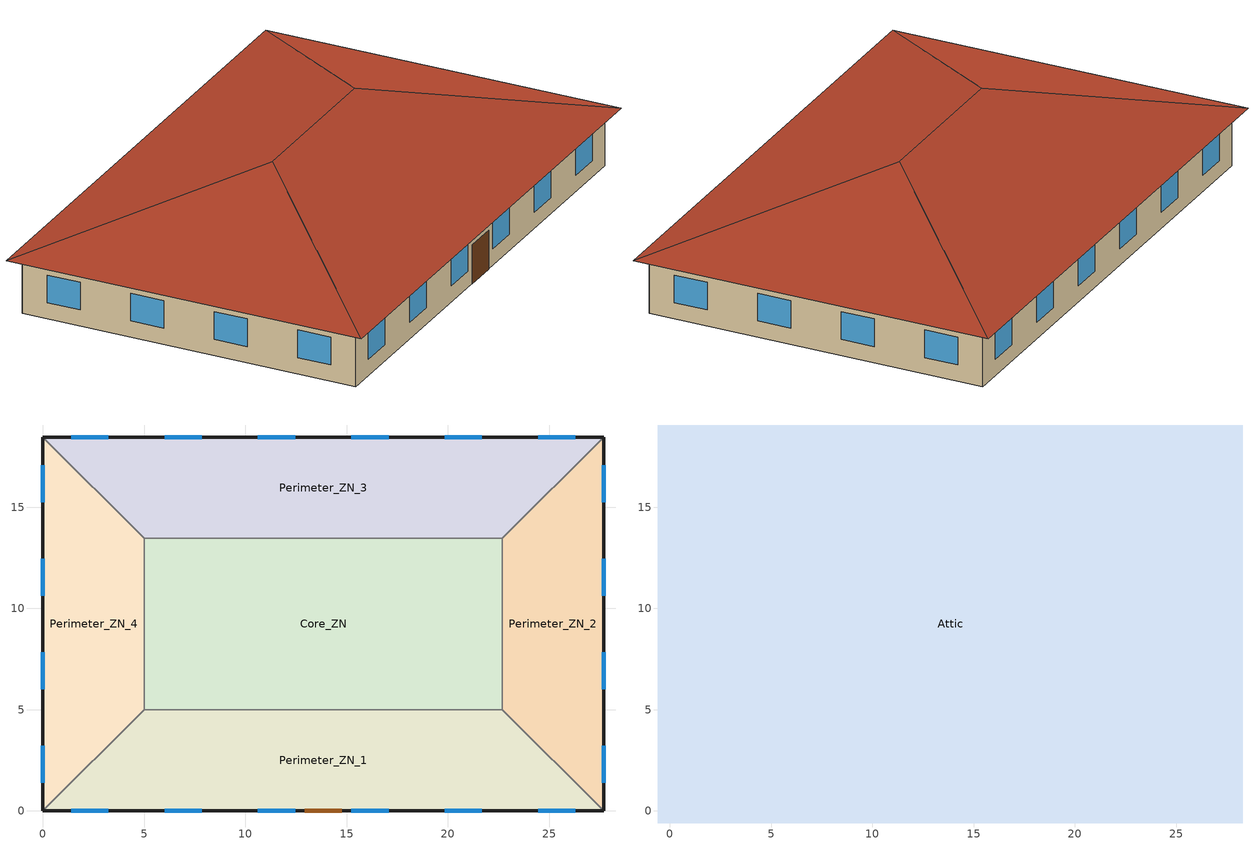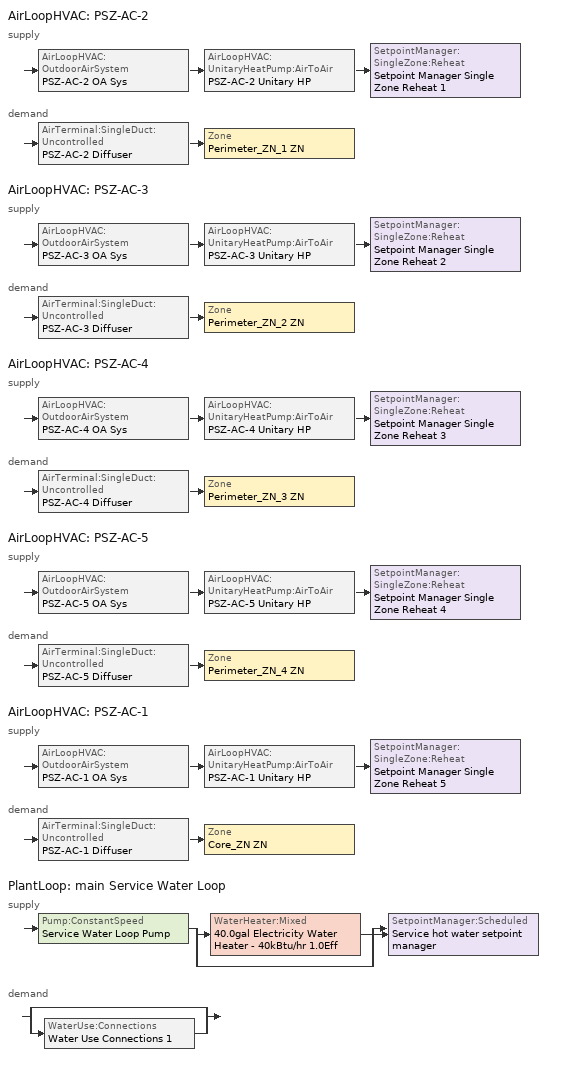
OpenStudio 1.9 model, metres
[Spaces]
Perimeter_ZN_1
 floor ground: 22.69,5 27.69,0 0,0 5,5 z0
 wall outside: 0,0 27.69,0 z0:3.05
 wall to Perimeter_ZN_4: 5,5 0,0 z0:3.05
 wall to Core_ZN: 22.69,5 5,5 z0:3.05
 wall to Perimeter_ZN_2: 27.69,0 22.69,5 z0:3.05
 window: 1.39,0 3.22,0 / 19.85,0 21.68,0 / 15.24,0 17.07,0 / 6.01,0 7.84,0 / 10.62,0 12.45,0 / 24.47,0 26.3,0 z0.9:2.42
 door: 12.93,0 14.76,0 z0:2.13
Perimeter_ZN_2
 floor ground: 27.69,18.46 27.69,0 22.69,5 22.69,13.46 z0
 wall outside: 27.69,0 27.69,18.46 z0:3.05
 wall to Perimeter_ZN_3: 27.69,18.46 22.69,13.46 z0:3.05
 wall to Core_ZN: 22.69,13.46 22.69,5 z0:3.05
 window: 27.69,1.39 27.69,3.22 / 27.69,10.62 27.69,12.45 / 27.69,15.24 27.69,17.07 / 27.69,6.01 27.69,7.84 z0.9:2.42
Perimeter_ZN_3
 floor ground: 27.69,18.46 22.69,13.46 5,13.46 0,18.46 z0
 wall outside: 27.69,18.46 0,18.46 z0:3.05
 wall to Core_ZN: 5,13.46 22.69,13.46 z0:3.05
 wall to Perimeter_ZN_4: 0,18.46 5,13.46 z0:3.05
 window: 21.68,18.46 19.85,18.46 / 7.84,18.46 6.01,18.46 / 17.07,18.46 15.24,18.46 / 12.45,18.46 10.62,18.46 / 26.3,18.46 24.47,18.46 / 3.22,18.46 1.39,18.46 z0.9:2.42
Perimeter_ZN_4
 floor ground: 0,18.46 5,13.46 5,5 0,0 z0
 wall outside: 0,18.46 0,0 z0:3.05
 wall to Core_ZN: 5,5 5,13.46 z0:3.05
 window: 0,3.22 0,1.39 / 0,12.45 0,10.62 / 0,7.84 0,6.01 / 0,17.07 0,15.24 z0.9:2.42
Core_ZN
 floor ground: 22.69,13.46 22.69,5 5,5 5,13.46 z0
Attic
 floor outside: 28.29,19.06 27.69,18.46 0,18.46 -0.6,19.06 z3.05; -0.6,19.06 0,18.46 0,0 -0.6,-0.6 z3.05; 28.29,19.06 28.29,-0.6 27.69,0 27.69,18.46 z3.05; 27.69,0 28.29,-0.6 -0.6,-0.6 0,0 z3.05
 floor to Perimeter_ZN_4: 0,18.46 5,13.46 5,5 0,0 z3.05
 floor to Perimeter_ZN_1: 22.69,5 27.69,0 0,0 5,5 z3.05
 floor to Perimeter_ZN_2: 27.69,18.46 27.69,0 22.69,5 22.69,13.46 z3.05
 floor to Core_ZN: 22.69,13.46 22.69,5 5,5 5,13.46 z3.05
 floor to Perimeter_ZN_3: 27.69,18.46 22.69,13.46 5,13.46 0,18.46 z3.05
 roof outside: 18.46,9.23,6.33 28.29,-0.6,3.05 28.29,19.06,3.05; 18.46,9.23,6.33 28.29,19.06,3.05 -0.6,19.06,3.05 9.23,9.23,6.33; 9.23,9.23,6.33 -0.6,-0.6,3.05 28.29,-0.6,3.05 18.46,9.23,6.33; 9.23,9.23,6.33 -0.6,19.06,3.05 -0.6,-0.6,3.05
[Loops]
AirLoopHVAC 'PSZ-AC-2'
 supply: AirLoopHVAC:OutdoorAirSystem 'PSZ-AC-2 OA Sys' > AirLoopHVAC:UnitaryHeatPump:AirToAir 'PSZ-AC-2 Unitary HP' > SetpointManager:SingleZone:Reheat 'Setpoint Manager Single Zone Reheat 1'
 demand: AirTerminal:SingleDuct:Uncontrolled 'PSZ-AC-2 Diffuser' > Zone 'Perimeter_ZN_1 ZN'
AirLoopHVAC 'PSZ-AC-3'
 supply: AirLoopHVAC:OutdoorAirSystem 'PSZ-AC-3 OA Sys' > AirLoopHVAC:UnitaryHeatPump:AirToAir 'PSZ-AC-3 Unitary HP' > SetpointManager:SingleZone:Reheat 'Setpoint Manager Single Zone Reheat 2'
 demand: AirTerminal:SingleDuct:Uncontrolled 'PSZ-AC-3 Diffuser' > Zone 'Perimeter_ZN_2 ZN'
AirLoopHVAC 'PSZ-AC-4'
 supply: AirLoopHVAC:OutdoorAirSystem 'PSZ-AC-4 OA Sys' > AirLoopHVAC:UnitaryHeatPump:AirToAir 'PSZ-AC-4 Unitary HP' > SetpointManager:SingleZone:Reheat 'Setpoint Manager Single Zone Reheat 3'
 demand: AirTerminal:SingleDuct:Uncontrolled 'PSZ-AC-4 Diffuser' > Zone 'Perimeter_ZN_3 ZN'
AirLoopHVAC 'PSZ-AC-5'
 supply: AirLoopHVAC:OutdoorAirSystem 'PSZ-AC-5 OA Sys' > AirLoopHVAC:UnitaryHeatPump:AirToAir 'PSZ-AC-5 Unitary HP' > SetpointManager:SingleZone:Reheat 'Setpoint Manager Single Zone Reheat 4'
 demand: AirTerminal:SingleDuct:Uncontrolled 'PSZ-AC-5 Diffuser' > Zone 'Perimeter_ZN_4 ZN'
AirLoopHVAC 'PSZ-AC-1'
 supply: AirLoopHVAC:OutdoorAirSystem 'PSZ-AC-1 OA Sys' > AirLoopHVAC:UnitaryHeatPump:AirToAir 'PSZ-AC-1 Unitary HP' > SetpointManager:SingleZone:Reheat 'Setpoint Manager Single Zone Reheat 5'
 demand: AirTerminal:SingleDuct:Uncontrolled 'PSZ-AC-1 Diffuser' > Zone 'Core_ZN ZN'
PlantLoop 'main Service Water Loop'
 supply: Pump:ConstantSpeed 'Service Water Loop Pump' > split
  | WaterHeater:Mixed '40.0gal Electricity Water Heater - 40kBtu/hr 1.0Eff'
  | bypass
  join > SetpointManager:Scheduled 'Service hot water setpoint manager'
 demand: split
  | bypass
  | WaterUse:Connections 'Water Use Connections 1'
[Site]
Houston Bush Intercontinental_TX_USA: Latitude {deg}=30; Longitude {deg}=-95.37; Time Zone {hr}=-6; Elevation {m}=29; Terrain=City
[Building]
90.1-2010-SmallOffice-ASHRAE 169-2006-2A created: 2015-08-18 13:45:00 -0600: North Axis {deg}=0; Default Construction Set=90.1-2010 - Office - ASHRAE 169-2006-2A
[Site:GroundTemperature:BuildingSurface]
20.38, 20.28, 20.43, 20.62, 20.85, 22.92, 23.46, 23.6, 23.62, 21.54, 20.98, 20.57
[Site:WaterMainsTemperature]
Calculation Method=Correlation; Annual Average Outdoor Air Temperature {C}=20.3167; Maximum Difference In Monthly Average Outdoor Air Temperatures {deltaC}=17.8
[SizingPeriod:DesignDay] Barometric Pressure {Pa}=100977; Sky Clearness=0; Rain Indicator=0; Snow Indicator=0; Day of Month=21; Daylight Saving Time Indicator=0; Humidity Indicating Type=Wetbulb; Dry-Bulb Temperature Range Modifier Type=DefaultMultipliers
Name | Maximum Dry-Bulb Temperature {C} | Daily Dry-Bulb Temperature Range {deltaC} | Humidity Indicating Conditions at Maximum Dry-Bulb {BasedOnField A3} | Wind Speed {m/s} | Wind Direction {deg} | Month | Day Type | Solar Model Indicator | ASHRAE Taub | ASHRAE Taud
Houston Bush Intercontinental Ann Htg 99.6% Condns DB | -1.6 | 0 | -1.6 | 2.8 | 0 | 1 | WinterDesignDay | ASHRAEClearSky
Houston Bush Intercontinental Ann Clg .4% Condns DB=>MWB | 36 | 10.1 | 24.8 | 3.5 | 170 | 7 | SummerDesignDay | ASHRAETau | 0.499 | 1.97
[ClimateZones]
Climate Zone Institution Name 1=ASHRAE; Climate Zone Document Name 1=ANSI/ASHRAE Standard 169; Climate Zone Document Year 1=2006; Climate Zone Institution Name 2=CEC; Climate Zone Document Name 2=California Climate Zone Descriptions; Climate Zone Document Year 2=1995
[Material:NoMass] Thermal Absorptance=0.9; Solar Absorptance=0.7
Name | Roughness | Thermal Resistance {m2-K/W} | Visible Absorptance
CP02 CARPET PAD | VeryRough | 0.21648 | 0.8
Typical Insulation R-6.78 | Smooth | 1.19347 | 0.7
Typical Carpet Pad | Smooth | 0.21648 | 0.8
Typical Insulation R-5.89 | Smooth | 1.03652 | 0.7
Typical Insulation R-19.72 | Smooth | 3.4722 | 0.7
Typical Insulation R-0.58 | Smooth | 0.101875 | 0.7
Typical Insulation | Smooth | 0.0282222 | 0.7
[Material]
Name | Roughness | Thickness {m} | Conductivity {W/m-K} | Density {kg/m3} | Specific Heat {J/kg-K} | Thermal Absorptance | Solar Absorptance | Visible Absorptance
100mm Normalweight concrete floor | MediumSmooth | 0.1016 | 2.31 | 2322 | 832
G01 13mm gypsum board | Smooth | 0.0127 | 0.16 | 800 | 1090 | 0.9 | 0.7 | 0.5
4 in. Normalweight Concrete Floor | MediumRough | 0.1016 | 2.31 | 2322 | 832 | 0.9 | 0.7 | 0.7
25mm Stucco | Smooth | 0.0254 | 0.72 | 1856 | 840 | 0.9 | 0.7 | 0.7
5/8 in. Gypsum Board | MediumSmooth | 0.0159 | 0.16 | 800 | 1090 | 0.9 | 0.7 | 0.7
Roof Membrane - Highly Reflective | VeryRough | 0.0095 | 0.16 | 1121.29 | 1460 | 0.75 | 0.45 | 0.7
Metal Roof Surface; F08 Metal surface | Smooth | 0.0008 | 45.28 | 7824 | 500 | 0.9 | 0.7 | 0.7
6 in. Normalweight Concrete Floor | MediumRough | 0.1524 | 2.31 | 2322 | 832 | 0.9 | 0.7 | 0.7
8 in. Concrete Block Basement Wall | MediumRough | 0.2032 | 1.326 | 1842 | 912 | 0.9 | 0.7 | 0.7
G05 25mm wood | MediumSmooth | 0.0254 | 0.15 | 608 | 1630 | 0.9 | 0.5 | 0.5
Std Wood 6inch | MediumSmooth | 0.15 | 0.12 | 540 | 1210 | 0.9 | 0.7 | 0.7
[Construction]
Typical Insulated Exterior Mass Floor R-9.35: Typical Insulation R-6.78, 4 in. Normalweight Concrete Floor, Typical Carpet Pad
Typical Insulated Steel Framed Exterior Wall R-8.06: 25mm Stucco, 5/8 in. Gypsum Board, Typical Insulation R-5.89, 5/8 in. Gypsum Board
Typical IEAD Roof - Highly Reflective R-20.83: Roof Membrane - Highly Reflective, Typical Insulation R-19.72, Metal Roof Surface
Typical Interior Floor: 100mm Normalweight concrete floor, CP02 CARPET PAD
Typical Interior Wall: G01 13mm gypsum board, G01 13mm gypsum board
Typical Interior Ceiling: CP02 CARPET PAD, 100mm Normalweight concrete floor
Typical Insulated Carpeted 6in Slab Floor: 6 in. Normalweight Concrete Floor, Typical Carpet Pad
Typical Insulated Basement Mass Wall: 8 in. Concrete Block Basement Wall
U 0.72 SHGC 0.25 Sgl Ref-B-M Tint 6mm: REF B TINT MID 6MM
Typical Insulated Metal Door R-1.43: F08 Metal surface, Typical Insulation R-0.58
Typical Overhead Door: Typical Insulation
U 1.98 SHGC 0.36 Sgl Ref-B-H Clr 6mm: REF B CLEAR HI 6MM
Typical Interior Window: Clear 3mm
Typical Interior Door; Typical Interior Partition: G05 25mm wood
InteriorFurnishings: Std Wood 6inch
[DefaultConstructionSet]
90.1-2010 - Office - ASHRAE 169-2006-2A: Default Exterior Surface Constructions=Default Surface Constructions 1; Default Interior Surface Constructions=Default Surface Constructions 2; Default Ground Contact Surface Constructions=Default Surface Constructions 3; Default Exterior SubSurface Constructions=Default Sub Surface Constructions 1; Default Interior SubSurface Constructions=Default Sub Surface Constructions 2; Interior Partition Construction=Typical Interior Partition
[DefaultSurfaceConstructions]
Name | Floor Construction | Wall Construction | Roof Ceiling Construction
Default Surface Constructions 1 | Typical Insulated Exterior Mass Floor R-9.35 | Typical Insulated Steel Framed Exterior Wall R-8.06 | Typical IEAD Roof - Highly Reflective R-20.83
Default Surface Constructions 2 | Typical Interior Floor | Typical Interior Wall | Typical Interior Ceiling
Default Surface Constructions 3 | Typical Insulated Carpeted 6in Slab Floor | Typical Insulated Basement Mass Wall
[DefaultSubSurfaceConstructions]
Name | Fixed Window Construction | Operable Window Construction | Door Construction | Overhead Door Construction | Skylight Construction | Tubular Daylight Dome Construction | Tubular Daylight Diffuser Construction
Default Sub Surface Constructions 1 | U 0.72 SHGC 0.25 Sgl Ref-B-M Tint 6mm | U 0.72 SHGC 0.25 Sgl Ref-B-M Tint 6mm | Typical Insulated Metal Door R-1.43 | Typical Overhead Door | U 1.98 SHGC 0.36 Sgl Ref-B-H Clr 6mm | Typical Interior Window | Typical Interior Window
Default Sub Surface Constructions 2 | Typical Interior Window | Typical Interior Window | Typical Interior Door
[WindowMaterial:Glazing] Optical Data Type=SpectralAverage; Infrared Transmittance at Normal Incidence=0; Front Side Infrared Hemispherical Emissivity=0.84; Conductivity {W/m-K}=0.9; Dirt Correction Factor for Solar and Visible Transmittance=1; Solar Diffusing=No
Name | Thickness {m} | Solar Transmittance at Normal Incidence | Front Side Solar Reflectance at Normal Incidence | Back Side Solar Reflectance at Normal Incidence | Visible Transmittance at Normal Incidence | Front Side Visible Reflectance at Normal Incidence | Back Side Visible Reflectance at Normal Incidence | Back Side Infrared Hemispherical Emissivity
REF B TINT MID 6MM | 0.006 | 0.1 | 0.11 | 0.41 | 0.13 | 0.1 | 0.32 | 0.45
REF B CLEAR HI 6MM | 0.006 | 0.24 | 0.16 | 0.32 | 0.3 | 0.16 | 0.29 | 0.6
Clear 3mm | 0.003 | 0.837 | 0.075 | 0.075 | 0.898 | 0.081 | 0.081 | 0.84
[Space]
Name | Space Type | Thermal Zone | Part of Total Floor Area
Perimeter_ZN_1 | 90.1-2010 - Office - WholeBuilding - Sm Office | Perimeter_ZN_1 ZN | Yes
Attic | 90.1-2010 - Office - Attic | Attic ZN | No
Perimeter_ZN_2 | 90.1-2010 - Office - WholeBuilding - Sm Office | Perimeter_ZN_2 ZN | Yes
Perimeter_ZN_3 | 90.1-2010 - Office - WholeBuilding - Sm Office | Perimeter_ZN_3 ZN | Yes
Perimeter_ZN_4 | 90.1-2010 - Office - WholeBuilding - Sm Office | Perimeter_ZN_4 ZN | Yes
Core_ZN | 90.1-2010 - Office - WholeBuilding - Sm Office | Core_ZN ZN | Yes
[SpaceType] Standards Building Type=Office
Name | Default Schedule Set | Design Specification Outdoor Air Object | Standards Space Type
90.1-2010 - Office - WholeBuilding - Sm Office | 90.1-2010 - Office - WholeBuilding - Sm Office Schedule Set | 90.1-2010 - Office - WholeBuilding - Sm Office Ventilation | WholeBuilding - Sm Office
90.1-2010 - Office - Attic | 90.1-2010 - Office - Attic Schedule Set | 90.1-2010 - Office - Attic Ventilation | Attic
[DefaultScheduleSet] Infiltration Schedule=OfficeMedium INFIL_SCH_PNNL
Name | Number of People Schedule | People Activity Level Schedule | Lighting Schedule | Electric Equipment Schedule
90.1-2010 - Office - WholeBuilding - Sm Office Schedule Set | OfficeSmall BLDG_OCC_SCH | OfficeSmall ACTIVITY_SCH | OfficeSmall BLDG_LIGHT_SCH | OfficeSmall BLDG_EQUIP_SCH
90.1-2010 - Office - Attic Schedule Set
[Lights:Definition]
90.1-2010 - Office - WholeBuilding - Sm Office Lights Definition: Design Level Calculation Method=Watts/Area; Watts per Space Floor Area {W/m2}=9.68752; Fraction Radiant=0.7; Fraction Visible=0.2; Return Air Fraction=0
[Lights]
90.1-2010 - Office - WholeBuilding - Sm Office Lights: Lights Definition=90.1-2010 - Office - WholeBuilding - Sm Office Lights Definition; Space or SpaceType=90.1-2010 - Office - WholeBuilding - Sm Office
[DesignSpecification:OutdoorAir] Outdoor Air Method=Sum
Name | Outdoor Air Flow per Floor Area {m3/s-m2}
90.1-2010 - Office - WholeBuilding - Sm Office Ventilation | 0.004318
90.1-2010 - Office - Attic Ventilation
[People:Definition]
90.1-2010 - Office - WholeBuilding - Sm Office People Definition: Number of People Calculation Method=People/Area; People per Space Floor Area {person/m2}=0.0602779; Fraction Radiant=0.3
[People]
90.1-2010 - Office - WholeBuilding - Sm Office People: People Definition=90.1-2010 - Office - WholeBuilding - Sm Office People Definition; Space or SpaceType=90.1-2010 - Office - WholeBuilding - Sm Office
[ElectricEquipment:Definition]
90.1-2010 - Office - WholeBuilding - Sm Office Electric Equipment Definition: Design Level Calculation Method=Watts/Area; Watts per Space Floor Area {W/m2}=6.78126; Fraction Latent=0; Fraction Radiant=0.5; Fraction Lost=0
[ElectricEquipment]
90.1-2010 - Office - WholeBuilding - Sm Office Electric Equipment: Electric Equipment Definition=90.1-2010 - Office - WholeBuilding - Sm Office Electric Equipment Definition; Space or SpaceType=90.1-2010 - Office - WholeBuilding - Sm Office
[ThermostatSetpoint:DualSetpoint]
Name | Heating Setpoint Temperature Schedule | Cooling Setpoint Temperature Schedule
90.1-2010 - Office - WholeBuilding - Sm Office Thermostat | OfficeSmall HTGSETP_SCH_NO_OPTIMUM | OfficeSmall CLGSETP_SCH_NO_OPTIMUM
90.1-2010 - Office - Attic Thermostat
[SpaceInfiltration:DesignFlowRate] Design Flow Rate Calculation Method=Flow/ExteriorArea; Flow per Exterior Surface Area {m3/s-m2}=0.000569573; Constant Term Coefficient=0; Temperature Term Coefficient=0; Velocity Term Coefficient=0.224; Velocity Squared Term Coefficient=0
Name | Space or SpaceType
Perimeter_ZN_1 Infiltration | Perimeter_ZN_1
Perimeter_ZN_2 Infiltration | Perimeter_ZN_2
Perimeter_ZN_3 Infiltration | Perimeter_ZN_3
Perimeter_ZN_4 Infiltration | Perimeter_ZN_4
[InternalMass:Definition]
Internal Mass Definition 1: Construction=InteriorFurnishings; Design Level Calculation Method=SurfaceArea/Area; Surface Area per Space Floor Area=2
[InternalMass] Internal Mass Definition=Internal Mass Definition 1
Name | Space or SpaceType
Perimeter_ZN_1 Mass | Perimeter_ZN_1
Perimeter_ZN_2 Mass | Perimeter_ZN_2
Perimeter_ZN_3 Mass | Perimeter_ZN_3
Perimeter_ZN_4 Mass | Perimeter_ZN_4
Core_ZN Mass | Core_ZN
[ThermalZone] Use Ideal Air Loads=No
Name | Thermostat
Perimeter_ZN_2 ZN; Core_ZN ZN; Perimeter_ZN_1 ZN; Perimeter_ZN_3 ZN; Perimeter_ZN_4 ZN | 90.1-2010 - Office - WholeBuilding - Sm Office Thermostat
Attic ZN | 90.1-2010 - Office - Attic Thermostat
[Sizing:Zone] Zone Heating Design Supply Air Temperature {C}=40; Zone Cooling Design Supply Air Humidity Ratio {kg-H2O/kg-air}=0.0085; Zone Heating Design Supply Air Humidity Ratio {kg-H2O/kg-air}=0.008; Cooling Design Air Flow Method=DesignDay; Heating Design Air Flow Method=DesignDay
Name | Zone Cooling Design Supply Air Temperature {C}
Perimeter_ZN_2 ZN; Core_ZN ZN; Perimeter_ZN_1 ZN; Perimeter_ZN_3 ZN; Perimeter_ZN_4 ZN | 12.8
Attic ZN | 14
[Zone equipment]
Perimeter_ZN_2 ZN: PSZ-AC-3 Diffuser
Core_ZN ZN: PSZ-AC-1 Diffuser, PTHP
Perimeter_ZN_1 ZN: PSZ-AC-2 Diffuser
Perimeter_ZN_3 ZN: PSZ-AC-4 Diffuser
Perimeter_ZN_4 ZN: PSZ-AC-5 Diffuser
[AirLoopHVAC] Availability Schedule=OfficeSmall HVACOperationSchd; Design Supply Air Flow Rate {m3/s}=AutoSize
Name | Availability Manager
PSZ-AC-2 | Availability Manager Night Cycle 1
PSZ-AC-3 | Availability Manager Night Cycle 2
PSZ-AC-4 | Availability Manager Night Cycle 3
PSZ-AC-5 | Availability Manager Night Cycle 4
PSZ-AC-1 | Availability Manager Night Cycle 5
[AvailabilityManager:NightCycle] Control Type=CycleOnAny
Availability Manager Night Cycle 1; Availability Manager Night Cycle 2; Availability Manager Night Cycle 3; Availability Manager Night Cycle 4; Availability Manager Night Cycle 5
[Sizing:System] Type of Load to Size On=Sensible; Design Outdoor Air Flow Rate {m3/s}=Autosize; Minimum System Air Flow Ratio=1; Preheat Design Temperature {C}=7; Preheat Design Humidity Ratio {kg-H2O/kg-Air}=0.008; Precool Design Temperature {C}=12.8; Precool Design Humidity Ratio {kg-H2O/kg-Air}=0.008; Central Cooling Design Supply Air Temperature {C}=12.8; Central Heating Design Supply Air Temperature {C}=40; Sizing Option=Coincident; 100% Outdoor Air in Cooling=No; 100% Outdoor Air in Heating=No; Central Cooling Design Supply Air Humidity Ratio {kg-H2O/kg-Air}=0.0085; Central Heating Design Supply Air Humidity Ratio {kg-H2O/kg-Air}=0.008; Cooling Design Air Flow Method=DesignDay; Cooling Design Air Flow Rate {m3/s}=0; Heating Design Air Flow Method=DesignDay; Heating Design Air Flow Rate {m3/s}=0; System Outdoor Air Method=ZoneSum; Zone Maximum Outdoor Air Fraction=1; Cooling Supply Air Flow Rate Per Floor Area {m3/s-m2}=0.00996765; Cooling Fraction of Autosized Cooling Supply Air Flow Rate=1; Cooling Supply Air Flow Rate Per Unit Cooling Capacity {m3/s-W}=3.94755e-05; Heating Supply Air Flow Rate Per Floor Area {m3/s-m2}=0.00996765; Heating Fraction of Autosized Heating Supply Air Flow Rate=1; Heating Fraction of Autosized Cooling Supply Air Flow Rate=1; Heating Supply Air Flow Rate Per Unit Heating Capacity {m3/s-W}=3.15882e-05; Cooling Design Capacity Method=CoolingDesignCapacity; Cooling Design Capacity {W}=autosize; Cooling Design Capacity Per Floor Area {W/m2}=234.7; Fraction of Autosized Cooling Design Capacity=1; Heating Design Capacity Method=HeatingDesignCapacity; Heating Design Capacity {W}=autosize; Heating Design Capacity Per Floor Area {W/m2}=157; Fraction of Autosized Heating Design Capacity=1; Central Cooling Capacity Control Method=OnOff
PSZ-AC-2; PSZ-AC-3; PSZ-AC-4; PSZ-AC-5; PSZ-AC-1
[SetpointManager:SingleZone:Reheat] Minimum Supply Air Temperature {C}=12.7778; Maximum Supply Air Temperature {C}=40
Name | Control Zone
Setpoint Manager Single Zone Reheat 1 | Perimeter_ZN_1 ZN
Setpoint Manager Single Zone Reheat 2 | Perimeter_ZN_2 ZN
Setpoint Manager Single Zone Reheat 3 | Perimeter_ZN_3 ZN
Setpoint Manager Single Zone Reheat 4 | Perimeter_ZN_4 ZN
Setpoint Manager Single Zone Reheat 5 | Core_ZN ZN
[Fan:OnOff] Availability Schedule=OfficeSmall HVACOperationSchd; Fan Efficiency=0.1885; Pressure Rise {Pa}=622.722; Maximum Flow Rate {m3/s}=autosize; Motor Efficiency=0.29; Motor In Airstream Fraction=1
Name | Fan Power Ratio Function of Speed Ratio Curve | Fan Efficiency Ratio Function of Speed Ratio Curve
PSZ-AC-2 Fan | Fan On Off Power Curve | Fan On Off Efficiency Curve
PSZ-AC-3 Fan | Fan On Off Power Curve 1 | Fan On Off Efficiency Curve 1
PSZ-AC-4 Fan | Fan On Off Power Curve 2 | Fan On Off Efficiency Curve 2
PSZ-AC-5 Fan | Fan On Off Power Curve 3 | Fan On Off Efficiency Curve 3
PSZ-AC-1 Fan | Fan On Off Power Curve 4 | Fan On Off Efficiency Curve 4
[Coil:Heating:DX:SingleSpeed] Rated Total Heating Capacity {W}=Autosize; Rated Air Flow Rate {m3/s}=Autosize; Defrost Time Period Fraction=0.166667; Resistive Defrost Heater Capacity {W}=2000
Name | Availability Schedule | Rated COP {W/W} | Total Heating Capacity Function of Temperature Curve | Total Heating Capacity Function of Flow Fraction Curve | Energy Input Ratio Function of Temperature Curve | Energy Input Ratio Function of Flow Fraction Curve | Part Load Fraction Correlation Curve | Defrost Energy Input Ratio Function of Temperature Curve | Minimum Outdoor Dry-Bulb Temperature for Compressor Operation {C} | Maximum Outdoor Dry-Bulb Temperature for Defrost Operation {C} | Crankcase Heater Capacity {W} | Maximum Outdoor Dry-Bulb Temperature for Crankcase Heater Operation {C} | Defrost Strategy | Defrost Control
PSZ-AC-2 HP Htg Coil | Always On Discrete | 3.3 | Curve Cubic 1 | Curve Cubic 2 | Curve Cubic 3 | Curve Quadratic 1 | Curve Quadratic 2 | Curve Biquadratic 1 | -12.2 | 1.67 | 50 | 4.4 | ReverseCycle | OnDemand
PSZ-AC-3 HP Htg Coil | Always On Discrete | 3.3 | Curve Cubic 4 | Curve Cubic 5 | Curve Cubic 6 | Curve Quadratic 6 | Curve Quadratic 7 | Curve Biquadratic 4 | -12.2 | 1.67 | 50 | 4.4 | ReverseCycle | OnDemand
PSZ-AC-4 HP Htg Coil | Always On Discrete | 3.3 | Curve Cubic 7 | Curve Cubic 8 | Curve Cubic 9 | Curve Quadratic 11 | Curve Quadratic 12 | Curve Biquadratic 7 | -12.2 | 1.67 | 50 | 4.4 | ReverseCycle | OnDemand
PSZ-AC-5 HP Htg Coil | Always On Discrete | 3.3 | Curve Cubic 10 | Curve Cubic 11 | Curve Cubic 12 | Curve Quadratic 16 | Curve Quadratic 17 | Curve Biquadratic 10 | -12.2 | 1.67 | 50 | 4.4 | ReverseCycle | OnDemand
PSZ-AC-1 HP Htg Coil | Always On Discrete | 3.3 | Curve Cubic 13 | Curve Cubic 14 | Curve Cubic 15 | Curve Quadratic 21 | Curve Quadratic 22 | Curve Biquadratic 13 | -12.2 | 1.67 | 50 | 4.4 | ReverseCycle | OnDemand
PTHP 1 Spd DX Htg Coil | Always On Discrete 1 | 5 | OS:Curve:Biquadratic 11 | OS:Curve:Quadratic 14 | OS:Curve:Biquadratic 12 | OS:Curve:Quadratic 15 | OS:Curve:Quadratic 16 |  |  |  |  |  | Resistive | Timed
[Coil:Heating:Gas] Availability Schedule=Always On Discrete; Gas Burner Efficiency=0.8; Nominal Capacity {W}=AutoSize; Parasitic Electric Load {W}=0; Parasitic Gas Load {W}=0
PSZ-AC-2 Gas Backup Htg Coil; PSZ-AC-3 Gas Backup Htg Coil; PSZ-AC-4 Gas Backup Htg Coil; PSZ-AC-5 Gas Backup Htg Coil; PSZ-AC-1 Gas Backup Htg Coil
[Coil:Cooling:DX:SingleSpeed] Rated COP {W/W}=3; Rated Evaporator Fan Power Per Volume Flow Rate {W/(m3/s)}=773.3; Condenser Type=AirCooled; Evaporative Condenser Effectiveness=0; Evaporative Condenser Air Flow Rate {m3/s}=Autosize; Evaporative Condenser Pump Rated Power Consumption {W}=Autosize; Crankcase Heater Capacity {W}=0; Maximum Outdoor Dry-Bulb Temperature for Crankcase Heater Operation {C}=0; Basin Heater Capacity {W/K}=0; Basin Heater Setpoint Temperature {C}=10
Name | Availability Schedule | Rated Total Cooling Capacity {W} | Rated Sensible Heat Ratio | Rated Air Flow Rate {m3/s} | Total Cooling Capacity Function of Temperature Curve | Total Cooling Capacity Function of Flow Fraction Curve | Energy Input Ratio Function of Temperature Curve | Energy Input Ratio Function of Flow Fraction Curve | Part Load Fraction Correlation Curve
PSZ-AC-2 1spd DX HP Clg Coil | Always On Discrete | autosize | autosize | autosize | HPACCoolCapFT 1 | HPACCoolCapFFF 1 | HPACCOOLEIRFT 1 | HPACCOOLEIRFFF 1 | HPACCOOLPLFFPLR 1
PSZ-AC-3 1spd DX HP Clg Coil | Always On Discrete | autosize | autosize | autosize | HPACCoolCapFT 2 | HPACCoolCapFFF 2 | HPACCOOLEIRFT 2 | HPACCOOLEIRFFF 2 | HPACCOOLPLFFPLR 2
PSZ-AC-4 1spd DX HP Clg Coil | Always On Discrete | autosize | autosize | autosize | HPACCoolCapFT 3 | HPACCoolCapFFF 3 | HPACCOOLEIRFT 3 | HPACCOOLEIRFFF 3 | HPACCOOLPLFFPLR 3
PSZ-AC-5 1spd DX HP Clg Coil | Always On Discrete | autosize | autosize | autosize | HPACCoolCapFT 4 | HPACCoolCapFFF 4 | HPACCOOLEIRFT 4 | HPACCOOLEIRFFF 4 | HPACCOOLPLFFPLR 4
PSZ-AC-1 1spd DX HP Clg Coil | Always On Discrete | autosize | autosize | autosize | HPACCoolCapFT | HPACCoolCapFFF | HPACCOOLEIRFT | HPACCOOLEIRFFF | HPACCOOLPLFFPLR
PTHP 1 Spd DX Clg Coil | Always On Discrete 1 | Autosize | Autosize | Autosize | OS:Curve:Biquadratic 9 | OS:Curve:Quadratic 11 | OS:Curve:Biquadratic 10 | OS:Curve:Quadratic 12 | OS:Curve:Quadratic 13
[Controller:OutdoorAir] Minimum Outdoor Air Flow Rate {m3/s}=Autosize; Maximum Outdoor Air Flow Rate {m3/s}=Autosize; Economizer Control Type=NoEconomizer; Economizer Control Action Type=ModulateFlow; Economizer Maximum Limit Dry-Bulb Temperature {C}=28; Economizer Maximum Limit Enthalpy {J/kg}=64000; Economizer Minimum Limit Dry-Bulb Temperature {C}=-100; Lockout Type=NoLockout; Minimum Limit Type=FixedMinimum; Minimum Outdoor Air Schedule=OfficeSmall MinOA_MotorizedDamper_Sched; High Humidity Control=No; Heat Recovery Bypass Control Type=BypassWhenOAFlowGreaterThanMinimum
Name | Controller Mechanical Ventilation
PSZ-AC-2 OA Sys Controller | Controller Mechanical Ventilation 1
PSZ-AC-3 OA Sys Controller | Controller Mechanical Ventilation 2
PSZ-AC-4 OA Sys Controller | Controller Mechanical Ventilation 3
PSZ-AC-5 OA Sys Controller | Controller Mechanical Ventilation 4
PSZ-AC-1 OA Sys Controller | Controller Mechanical Ventilation 5
[Controller:MechanicalVentilation] Availability Schedule=Always On Discrete; System Outdoor Air Method=ZoneSum
Controller Mechanical Ventilation 1; Controller Mechanical Ventilation 2; Controller Mechanical Ventilation 3; Controller Mechanical Ventilation 4; Controller Mechanical Ventilation 5
[AirLoopHVAC:OutdoorAirSystem]
Name | Controller
PSZ-AC-2 OA Sys | PSZ-AC-2 OA Sys Controller
PSZ-AC-3 OA Sys | PSZ-AC-3 OA Sys Controller
PSZ-AC-4 OA Sys | PSZ-AC-4 OA Sys Controller
PSZ-AC-5 OA Sys | PSZ-AC-5 OA Sys Controller
PSZ-AC-1 OA Sys | PSZ-AC-1 OA Sys Controller
[AirLoopHVAC:UnitaryHeatPump:AirToAir] Availability Schedule=Always On Discrete; Supply Air Flow Rate During Cooling Operation {m3/s}=Autosize; Supply Air Flow Rate During Heating Operation {m3/s}=Autosize; Maximum Supply Air Temperature from Supplemental Heater {C}=Autosize; Maximum Outdoor Dry-Bulb Temperature for Supplemental Heater Operation {C}=4.44444; Fan Placement=BlowThrough; Supply Air Fan Operating Mode Schedule=OfficeSmall HVACOperationSchd
Name | Controlling Zone or Thermostat Location | Supply Air Fan | Heating Coil | Cooling Coil | Supplemental Heating Coil
PSZ-AC-2 Unitary HP | Perimeter_ZN_1 ZN | PSZ-AC-2 Fan | PSZ-AC-2 HP Htg Coil | PSZ-AC-2 1spd DX HP Clg Coil | PSZ-AC-2 Gas Backup Htg Coil
PSZ-AC-3 Unitary HP | Perimeter_ZN_2 ZN | PSZ-AC-3 Fan | PSZ-AC-3 HP Htg Coil | PSZ-AC-3 1spd DX HP Clg Coil | PSZ-AC-3 Gas Backup Htg Coil
PSZ-AC-4 Unitary HP | Perimeter_ZN_3 ZN | PSZ-AC-4 Fan | PSZ-AC-4 HP Htg Coil | PSZ-AC-4 1spd DX HP Clg Coil | PSZ-AC-4 Gas Backup Htg Coil
PSZ-AC-5 Unitary HP | Perimeter_ZN_4 ZN | PSZ-AC-5 Fan | PSZ-AC-5 HP Htg Coil | PSZ-AC-5 1spd DX HP Clg Coil | PSZ-AC-5 Gas Backup Htg Coil
PSZ-AC-1 Unitary HP | Core_ZN ZN | PSZ-AC-1 Fan | PSZ-AC-1 HP Htg Coil | PSZ-AC-1 1spd DX HP Clg Coil | PSZ-AC-1 Gas Backup Htg Coil
[AirTerminal:SingleDuct:Uncontrolled] Availability Schedule=Always On Discrete; Maximum Air Flow Rate {m3/s}=AutoSize
PSZ-AC-2 Diffuser; PSZ-AC-3 Diffuser; PSZ-AC-4 Diffuser; PSZ-AC-5 Diffuser; PSZ-AC-1 Diffuser
[PlantLoop]
main Service Water Loop: Maximum Loop Temperature {C}=60; Minimum Loop Temperature {C}=10; Plant Loop Volume {m3}=Autocalculate; Load Distribution Scheme=Optimal
[Sizing:Plant]
main Service Water Loop: Loop Type=Heating; Design Loop Exit Temperature {C}=60; Loop Design Temperature Difference {deltaC}=5; Sizing Option=NonCoincident; Zone Timesteps in Averaging Window=1; Coincident Sizing Factor Mode=None
[SetpointManager:Scheduled]
Service hot water setpoint manager: Control Variable=Temperature; Schedule=Service Water Loop Temp - 140.0F
[Pump:ConstantSpeed]
Service Water Loop Pump: Rated Flow Rate {m3/s}=autosize; Rated Pump Head {Pa}=0.001; Rated Power Consumption {W}=autosize; Motor Efficiency=1; Fraction of Motor Inefficiencies to Fluid Stream=0; Pump Control Type=Intermittent
[WaterHeater:Mixed]
40.0gal Electricity Water Heater - 40kBtu/hr 1.0Eff: Tank Volume {m3}=0.151416; Setpoint Temperature Schedule=Service Water Loop Temp - 140.0F; Deadband Temperature Difference {deltaC}=2; Maximum Temperature Limit {C}=82.2222; Heater Control Type=Cycle; Heater Maximum Capacity {W}=11722.8; Heater Fuel Type=Electricity; Heater Thermal Efficiency=1; Off Cycle Parasitic Fuel Consumption Rate {W}=570.999; Off Cycle Parasitic Fuel Type=Electricity; Off Cycle Parasitic Heat Fraction to Tank=0.8; On Cycle Parasitic Fuel Consumption Rate {W}=570.999; On Cycle Parasitic Fuel Type=Electricity; On Cycle Parasitic Heat Fraction to Tank=0; Ambient Temperature Indicator=Schedule; Ambient Temperature Schedule=Water Heater Ambient Temp Schedule - 70F; Off Cycle Loss Coefficient to Ambient Temperature {W/K}=1.81891; On Cycle Loss Coefficient to Ambient Temperature {W/K}=1.81891; Use Side Effectiveness=1; Source Side Effectiveness=1; Use Side Design Flow Rate {m3/s}=autosize; Source Side Design Flow Rate {m3/s}=autosize; Indirect Water Heating Recovery Time {hr}=1.5
[WaterUse:Connections]
Water Use Connections 1: Water Use Equipment Name 1=Main Service Water Use 0.06gal/min
[WaterUse:Equipment:Definition]
Main Service Water Use Def 0.06gal/min: Peak Flow Rate {m3/s}=4.03777e-06; Target Temperature Schedule=Schedule Ruleset 3
[WaterUse:Equipment]
Main Service Water Use 0.06gal/min: Water Use Equipment Definition=Main Service Water Use Def 0.06gal/min; Flow Rate Fraction Schedule=OfficeSmall BLDG_SWH_SCH
[Exterior:Lights:Definition]
Name | Design Level {W}
Occ Sensing Exterior Lights Def | 896.07
NonDimming Exterior Lights Def | 40.54
[Exterior:Lights] Control Option=AstronomicalClock
Name | Exterior Lights Definition | Schedule
Occ Sensing Exterior Lights Def | Occ Sensing Exterior Lights Def | OfficeSmall Exterior_lighting_schedule_b
NonDimming Exterior Lights Def | NonDimming Exterior Lights Def | OfficeSmall Exterior_lighting_schedule_a
[HeatExchanger:AirToAir:SensibleAndLatent] Availability Schedule=Always On Discrete; Nominal Supply Air Flow Rate {m3/s}=autosize; Sensible Effectiveness at 100% Heating Air Flow=0.7; Latent Effectiveness at 100% Heating Air Flow=0.6; Sensible Effectiveness at 75% Heating Air Flow=0.7; Latent Effectiveness at 75% Heating Air Flow=0.6; Sensible Effectiveness at 100% Cooling Air Flow=0.75; Latent Effectiveness at 100% Cooling Air Flow=0.6; Sensible Effectiveness at 75% Cooling Air Flow=0.75; Latent Effectiveness at 75% Cooling Air Flow=0.6; Supply Air Outlet Temperature Control=Yes; Heat Exchanger Type=Rotary; Frost Control Type=ExhaustOnly; Threshold Temperature {C}=-23.3; Initial Defrost Time Fraction=0.167; Rate of Defrost Time Fraction Increase {1/K}=1.44; Economizer Lockout=Yes
Name | Nominal Electric Power {W}
PSZ-AC-1 ERV | 513.663
PSZ-AC-2 ERV; PSZ-AC-4 ERV | 401.487
PSZ-AC-3 ERV | 258.507
[SetpointManager:OutdoorAirPretreat] Minimum Setpoint Temperature {C}=-99; Maximum Setpoint Temperature {C}=99; Minimum Setpoint Humidity Ratio {kgWater/kgDryAir}=1e-005; Maximum Setpoint Humidity Ratio {kgWater/kgDryAir}=1
Setpoint Manager Outdoor Air Pretreat 1; Setpoint Manager Outdoor Air Pretreat 2; Setpoint Manager Outdoor Air Pretreat 3; Setpoint Manager Outdoor Air Pretreat 4
[ZoneHVAC:PackagedTerminalHeatPump]
PTHP: Availability Schedule=Always On Discrete 1; Supply Air Flow Rate During Cooling Operation {m3/s}=Autosize; Supply Air Flow Rate During Heating Operation {m3/s}=Autosize; Supply Air Flow Rate When No Cooling or Heating is Needed {m3/s}=Autosize; Outdoor Air Flow Rate During Cooling Operation {m3/s}=Autosize; Outdoor Air Flow Rate During Heating Operation {m3/s}=Autosize; Outdoor Air Flow Rate When No Cooling or Heating is Needed {m3/s}=Autosize; Supply Air Fan=PTHP CV Fan; Heating Coil=PTHP 1 Spd DX Htg Coil; Cooling Coil=PTHP 1 Spd DX Clg Coil; Supplemental Heating Coil=PTHP Elec Htg Backup Coil; Maximum Supply Air Temperature from Supplemental Heater {C}=Autosize
[Fan:ConstantVolume]
PTHP CV Fan: Availability Schedule=Always On Discrete 1; Maximum Flow Rate {m3/s}=AutoSize
[Coil:Heating:Electric]
PTHP Elec Htg Backup Coil: Availability Schedule=Always On Discrete 1
[Schedule:Ruleset]
Name | Default Day Schedule | Summer Design Day Schedule | Winter Design Day Schedule
OfficeSmall BLDG_LIGHT_SCH | OfficeSmall BLDG_LIGHT_SCH Default | OfficeSmall BLDG_LIGHT_SCH Summer Design Day | OfficeSmall BLDG_LIGHT_SCH Winter Design Day
OfficeSmall BLDG_OCC_SCH | OfficeSmall BLDG_OCC_SCH Default | OfficeSmall BLDG_OCC_SCH Summer Design Day | OfficeSmall BLDG_OCC_SCH Winter Design Day
OfficeSmall ACTIVITY_SCH | OfficeSmall ACTIVITY_SCH Default | OfficeSmall ACTIVITY_SCH Summer Design Day | OfficeSmall ACTIVITY_SCH Winter Design Day
OfficeMedium INFIL_SCH_PNNL | OfficeMedium INFIL_SCH_PNNL Default | OfficeMedium INFIL_SCH_PNNL Summer Design Day | OfficeMedium INFIL_SCH_PNNL Winter Design Day
OfficeSmall BLDG_EQUIP_SCH | OfficeSmall BLDG_EQUIP_SCH Default | OfficeSmall BLDG_EQUIP_SCH Summer Design Day | OfficeSmall BLDG_EQUIP_SCH Winter Design Day
OfficeSmall HTGSETP_SCH_NO_OPTIMUM | OfficeSmall HTGSETP_SCH_NO_OPTIMUM Default | OfficeSmall HTGSETP_SCH_NO_OPTIMUM Summer Design Day | OfficeSmall HTGSETP_SCH_NO_OPTIMUM Winter Design Day
OfficeSmall CLGSETP_SCH_NO_OPTIMUM | OfficeSmall CLGSETP_SCH_NO_OPTIMUM Default | OfficeSmall CLGSETP_SCH_NO_OPTIMUM Summer Design Day | OfficeSmall CLGSETP_SCH_NO_OPTIMUM Winter Design Day
OfficeSmall HVACOperationSchd | OfficeSmall HVACOperationSchd Default | OfficeSmall HVACOperationSchd Summer Design Day | OfficeSmall HVACOperationSchd Winter Design Day
OfficeSmall MinOA_MotorizedDamper_Sched | OfficeSmall MinOA_MotorizedDamper_Sched Default | OfficeSmall MinOA_MotorizedDamper_Sched Summer Design Day | OfficeSmall MinOA_MotorizedDamper_Sched Winter Design Day
Service Water Loop Temp - 140.0F | Service Water Loop Temp - 140.0F Default
Water Heater Ambient Temp Schedule - 70F | Water Heater Ambient Temp Schedule - 70F Default
Schedule Ruleset 3 | Schedule Day 21
OfficeSmall BLDG_SWH_SCH | OfficeSmall BLDG_SWH_SCH Default | OfficeSmall BLDG_SWH_SCH Summer Design Day | OfficeSmall BLDG_SWH_SCH Winter Design Day
OfficeSmall Exterior_lighting_schedule_b | OfficeSmall Exterior_lighting_schedule_b Default | OfficeSmall Exterior_lighting_schedule_b Summer Design Day | OfficeSmall Exterior_lighting_schedule_b Winter Design Day
OfficeSmall Exterior_lighting_schedule_a | OfficeSmall Exterior_lighting_schedule_a Default | OfficeSmall Exterior_lighting_schedule_a Summer Design Day | OfficeSmall Exterior_lighting_schedule_a Winter Design Day
[Schedule:Day]
OfficeSmall BLDG_LIGHT_SCH Default; OfficeSmall BLDG_LIGHT_SCH Winter Design Day; OfficeSmall BLDG_OCC_SCH Default; OfficeSmall BLDG_OCC_SCH Winter Design Day; OfficeSmall BLDG_EQUIP_SCH Default; OfficeSmall BLDG_EQUIP_SCH Winter Design Day; OfficeSmall HTGSETP_SCH_NO_OPTIMUM Default; OfficeSmall CLGSETP_SCH_NO_OPTIMUM Default; OfficeSmall HVACOperationSchd Default; OfficeSmall HVACOperationSchd Winter Design Day; OfficeSmall MinOA_MotorizedDamper_Sched Default; OfficeSmall MinOA_MotorizedDamper_Sched Winter Design Day; OfficeSmall BLDG_SWH_SCH Default: 24, 0, 0
OfficeSmall BLDG_LIGHT_SCH Summer Design Day; OfficeSmall BLDG_OCC_SCH Summer Design Day; OfficeMedium INFIL_SCH_PNNL Default; OfficeSmall BLDG_EQUIP_SCH Summer Design Day: 24, 0, 1
OfficeSmall BLDG_LIGHT_SCH Summer Design Day 1: 5, 0, 0.18, 7, 0, 0.23, 8, 0, 0.42, 12, 0, 0.9, 13, 0, 0.8, 17, 0, 0.9, 18, 0, 0.61, 20, 0, 0.42, 22, 0, 0.32, 23, 0, 0.23, 24, 0, 0.18
OfficeSmall BLDG_OCC_SCH Summer Design Day 1: 6, 0, 0, 7, 0, 0.11, 8, 0, 0.21, 12, 0, 1, 13, 0, 0.53, 17, 0, 1, 18, 0, 0.32, 22, 0, 0.11, 23, 0, 0.05, 24, 0, 0
OfficeSmall ACTIVITY_SCH Default; OfficeSmall ACTIVITY_SCH Winter Design Day; OfficeSmall ACTIVITY_SCH Summer Design Day: 24, 0, 120
OfficeMedium INFIL_SCH_PNNL Summer Design Day; OfficeMedium INFIL_SCH_PNNL Summer Design Day 1: 6, 0, 1, 22, 0, 0.25, 24, 0, 1
OfficeMedium INFIL_SCH_PNNL Winter Design Day; OfficeMedium INFIL_SCH_PNNL Summer Design Day 2: 6, 0, 1, 18, 0, 0.25, 24, 0, 1
OfficeSmall BLDG_EQUIP_SCH Summer Design Day 1: 8, 0, 0.5, 12, 0, 1, 13, 0, 0.94, 17, 0, 1, 18, 0, 0.5, 24, 0, 0.2
OfficeSmall HTGSETP_SCH_NO_OPTIMUM Summer Design Day: 24, 0, 15.56
OfficeSmall HTGSETP_SCH_NO_OPTIMUM Summer Design Day 1: 6, 0, 15.56, 19, 0, 21.11, 24, 0, 15.56
OfficeSmall HTGSETP_SCH_NO_OPTIMUM Winter Design Day: 24, 0, 21.11
OfficeSmall CLGSETP_SCH_NO_OPTIMUM Summer Design Day: 24, 0, 23.89
OfficeSmall CLGSETP_SCH_NO_OPTIMUM Summer Design Day 1: 6, 0, 29.44, 18, 0, 23.89, 24, 0, 29.44
OfficeSmall CLGSETP_SCH_NO_OPTIMUM Winter Design Day: 24, 0, 29.44
OfficeSmall HVACOperationSchd Summer Design Day; OfficeSmall HVACOperationSchd Summer Design Day 1: 6, 0, 0, 19, 0, 1, 24, 0, 0
OfficeSmall MinOA_MotorizedDamper_Sched Summer Design Day; OfficeSmall MinOA_MotorizedDamper_Sched Summer Design Day 1: 7, 0, 0, 19, 0, 1, 24, 0, 0
Service Water Loop Temp - 140.0F Default: 24, 0, 60
Water Heater Ambient Temp Schedule - 70F Default: 24, 0, 21.1111
Schedule Day 21: 24, 0, 48.8889
OfficeSmall BLDG_SWH_SCH Winter Design Day; OfficeSmall BLDG_SWH_SCH Summer Design Day; OfficeSmall BLDG_SWH_SCH Summer Design Day 1: 7, 0, 0, 8, 0, 0.27, 9, 0, 0.55, 11, 0, 0.64, 12, 0, 0.82, 13, 0, 1, 14, 0, 0.91, 16, 0, 0.55, 17, 0, 0.73, 19, 0, 0.37, 20, 0, 0.18, 21, 0, 0.27, 22, 0, 0.09, 24, 0, 0
OfficeSmall Exterior_lighting_schedule_b Default; OfficeSmall Exterior_lighting_schedule_b Winter Design Day; OfficeSmall Exterior_lighting_schedule_b Summer Design Day: 6, 0, 0.7, 24, 0, 1
OfficeSmall Exterior_lighting_schedule_a Default; OfficeSmall Exterior_lighting_schedule_a Winter Design Day; OfficeSmall Exterior_lighting_schedule_a Summer Design Day: 6, 0, 0, 24, 0, 1
[Schedule:Rule] Date Specification Type=DateRange; Start Month=1; Start Day=1; End Month=12; End Day=31
Name | Schedule Ruleset | Rule Order | Day Schedule | Apply Monday | Apply Tuesday | Apply Wednesday | Apply Thursday | Apply Friday | Apply Saturday
Schedule Rule 1 | OfficeSmall BLDG_LIGHT_SCH | 0 | OfficeSmall BLDG_LIGHT_SCH Summer Design Day 1 | Yes | Yes | Yes | Yes | Yes
Schedule Rule 2 | OfficeSmall BLDG_OCC_SCH | 0 | OfficeSmall BLDG_OCC_SCH Summer Design Day 1 | Yes | Yes | Yes | Yes | Yes
Schedule Rule 3 | OfficeMedium INFIL_SCH_PNNL | 1 | OfficeMedium INFIL_SCH_PNNL Summer Design Day 1 | Yes | Yes | Yes | Yes | Yes
Schedule Rule 4 | OfficeMedium INFIL_SCH_PNNL | 0 | OfficeMedium INFIL_SCH_PNNL Summer Design Day 2 |  |  |  |  |  | Yes
Schedule Rule 5 | OfficeSmall BLDG_EQUIP_SCH | 0 | OfficeSmall BLDG_EQUIP_SCH Summer Design Day 1 | Yes | Yes | Yes | Yes | Yes
Schedule Rule 6 | OfficeSmall HTGSETP_SCH_NO_OPTIMUM | 0 | OfficeSmall HTGSETP_SCH_NO_OPTIMUM Summer Design Day 1 | Yes | Yes | Yes | Yes | Yes
Schedule Rule 7 | OfficeSmall CLGSETP_SCH_NO_OPTIMUM | 0 | OfficeSmall CLGSETP_SCH_NO_OPTIMUM Summer Design Day 1 | Yes | Yes | Yes | Yes | Yes
Schedule Rule 8 | OfficeSmall HVACOperationSchd | 0 | OfficeSmall HVACOperationSchd Summer Design Day 1 | Yes | Yes | Yes | Yes | Yes
Schedule Rule 9 | OfficeSmall MinOA_MotorizedDamper_Sched | 0 | OfficeSmall MinOA_MotorizedDamper_Sched Summer Design Day 1 | Yes | Yes | Yes | Yes | Yes
Schedule Rule 10 | OfficeSmall BLDG_SWH_SCH | 0 | OfficeSmall BLDG_SWH_SCH Summer Design Day 1 | Yes | Yes | Yes | Yes | Yes
[Schedule:Constant] Value=1
Always On Discrete; Always On Discrete 1
[Curve:Exponent] Coefficient1 Constant=1; Coefficient2 Constant=0; Coefficient3 Constant=0; Minimum Value of x {BasedOnField A2}=0; Maximum Value of x {BasedOnField A2}=1
Fan On Off Power Curve; Fan On Off Power Curve 1; Fan On Off Power Curve 2; Fan On Off Power Curve 3; Fan On Off Power Curve 4
[Curve:Cubic]
Name | Coefficient1 Constant | Coefficient2 x | Coefficient3 x**2 | Coefficient4 x**3 | Minimum Value of x {BasedOnField A2} | Maximum Value of x {BasedOnField A2}
Fan On Off Efficiency Curve; Fan On Off Efficiency Curve 1; Fan On Off Efficiency Curve 2; Fan On Off Efficiency Curve 3; Fan On Off Efficiency Curve 4 | 1 | 0 | 0 | 0 | 0 | 1
Curve Cubic 1; Curve Cubic 4; Curve Cubic 7; Curve Cubic 10; Curve Cubic 13 | 0.758746 | 0.027626 | 0.000148716 | 3.4992e-06 | -20 | 20
Curve Cubic 2; Curve Cubic 5; Curve Cubic 8; Curve Cubic 11; Curve Cubic 14 | 0.84 | 0.16 | 0 | 0 | 0.5 | 1.5
Curve Cubic 3; Curve Cubic 6; Curve Cubic 9; Curve Cubic 12; Curve Cubic 15 | 1.19248 | -0.0300438 | 0.00103745 | -2.3328e-05 | -20 | 20
[Curve:Quadratic]
Name | Coefficient1 Constant | Coefficient2 x | Coefficient3 x**2 | Minimum Value of x {BasedOnField A2} | Maximum Value of x {BasedOnField A2}
Curve Quadratic 1; Curve Quadratic 6; Curve Quadratic 11; Curve Quadratic 16; Curve Quadratic 21; OS:Curve:Quadratic 15 | 1.3824 | -0.4336 | 0.0512 | 0 | 1
Curve Quadratic 2; Curve Quadratic 7; Curve Quadratic 12; Curve Quadratic 17; Curve Quadratic 22; HPACCOOLPLFFPLR; HPACCOOLPLFFPLR 1; HPACCOOLPLFFPLR 2; HPACCOOLPLFFPLR 3; HPACCOOLPLFFPLR 4; OS:Curve:Quadratic 16 | 0.85 | 0.15 | 0 | 0 | 1
HPACCoolCapFFF; HPACCoolCapFFF 1; HPACCoolCapFFF 2; HPACCoolCapFFF 3; HPACCoolCapFFF 4 | 0.8 | 0.2 | 0 | 0.5 | 1.5
HPACCOOLEIRFFF; HPACCOOLEIRFFF 1; HPACCOOLEIRFFF 2; HPACCOOLEIRFFF 3; HPACCOOLEIRFFF 4 | 1.156 | -0.1816 | 0.0256 | 0.5 | 1.5
OS:Curve:Quadratic 14 | 0.84 | 0.16 | 0 | 0.5 | 1.5
OS:Curve:Quadratic 11 | 0.77136 | 0.34053 | -0.11088 | 0.75918 | 1.13877
OS:Curve:Quadratic 12 | 1.2055 | -0.32953 | 0.12308 | 0.75918 | 1.13877
OS:Curve:Quadratic 13 | 0.771 | 0.229 | 0 | 0 | 1
[Curve:Biquadratic]
Name | Coefficient1 Constant | Coefficient2 x | Coefficient3 x**2 | Coefficient4 y | Coefficient5 y**2 | Coefficient6 x*y | Minimum Value of x {BasedOnField A2} | Maximum Value of x {BasedOnField A2} | Minimum Value of y {BasedOnField A3} | Maximum Value of y {BasedOnField A3}
Curve Biquadratic 1; Curve Biquadratic 4; Curve Biquadratic 7; Curve Biquadratic 10; Curve Biquadratic 13; HPACCOOLEIRFT; HPACCOOLEIRFT 1; HPACCOOLEIRFT 2; HPACCOOLEIRFT 3; HPACCOOLEIRFT 4 | 0.297145 | 0.0430933 | -0.000748766 | 0.00597727 | 0.000482112 | -0.000956448 | 12.77778 | 23.88889 | 21.11111 | 46.11111
HPACCoolCapFT; HPACCoolCapFT 1; HPACCoolCapFT 2; HPACCoolCapFT 3; HPACCoolCapFT 4 | 0.766956 | 0.0107756 | -4.14703e-05 | 0.00134961 | -0.000261144 | 0.000457488 | 12.77778 | 23.88889 | 21.11111 | 46.11111
OS:Curve:Biquadratic 11 | 0.758746 | 0 | 0 | 0.027626 | 0.000148716 | 0 | 0 | 1 | 0 | 1
OS:Curve:Biquadratic 12 | 1.19248 | -0.0300438 | 0.00103745 | 0 | 0 | 0 | -20 | 20 | 0 | 1
OS:Curve:Biquadratic 9 | 0.42415 | 0.04426 | -0.00042 | 0.00333 | -8e-05 | -0.00021 | 17 | 22 | 13 | 46
OS:Curve:Biquadratic 10 | 1.23649 | -0.02431 | 0.00057 | -0.01434 | 0.00063 | -0.00038 | 17 | 22 | 13 | 46
